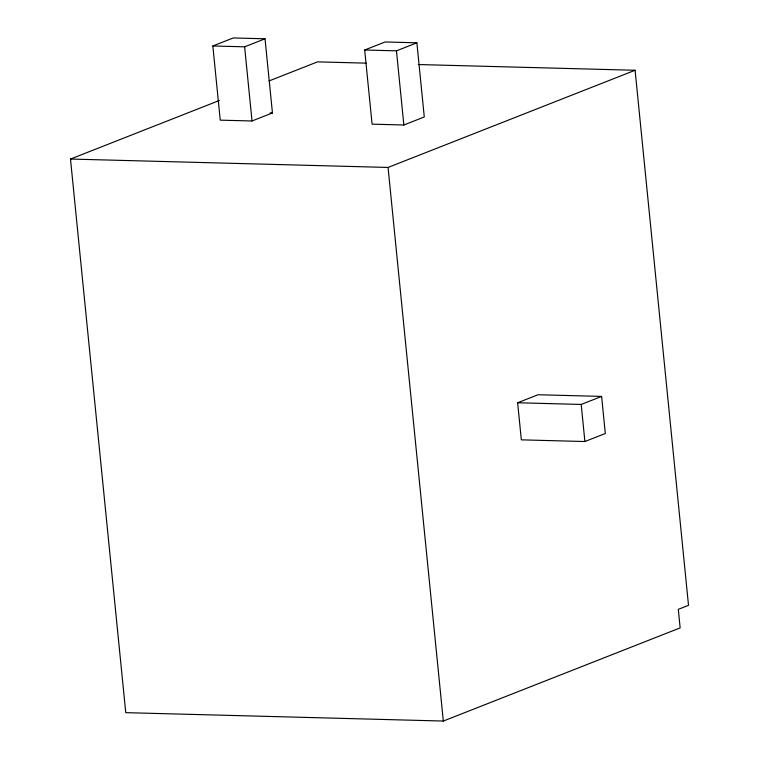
<?xml version="1.0" encoding="UTF-8"?>
<svg xmlns="http://www.w3.org/2000/svg" width="759" height="759" viewBox="0 0 759 759"><rect width="100%" height="100%" fill="white"/><g stroke="black" fill="none" stroke-linecap="round" stroke-linejoin="round"><path stroke-width="1.14" d="M212.843 45.976L233.26 37.95L265.033 38.794L272.443 112.958L252.026 120.985L220.243 120.15L212.843 45.976L244.616 46.821L265.033 38.794M418.256 64.534L635.093 70.264L688.508 605.331L678.299 609.344L680.149 627.892L443.322 721.05L125.757 712.654L70.492 159.048L219.379 100.482M269.009 80.957L317.528 61.868L366.113 63.149M364.681 49.999L385.098 41.963L416.881 42.808L424.281 116.971L403.864 125.007L372.09 124.163L364.681 49.999L396.464 50.834L416.881 42.808M70.492 159.048L388.058 167.445L635.093 70.264M517.638 402.763L538.055 394.737L601.612 396.416L605.312 433.503L584.895 441.529L521.338 439.85L517.638 402.763L581.195 404.443L601.612 396.416M270.09 112.892L272.443 112.958M581.195 404.443L584.895 441.529M396.464 50.834L403.864 125.007M388.058 167.445L443.322 721.05M244.616 46.821L252.026 120.985"/></g></svg>
